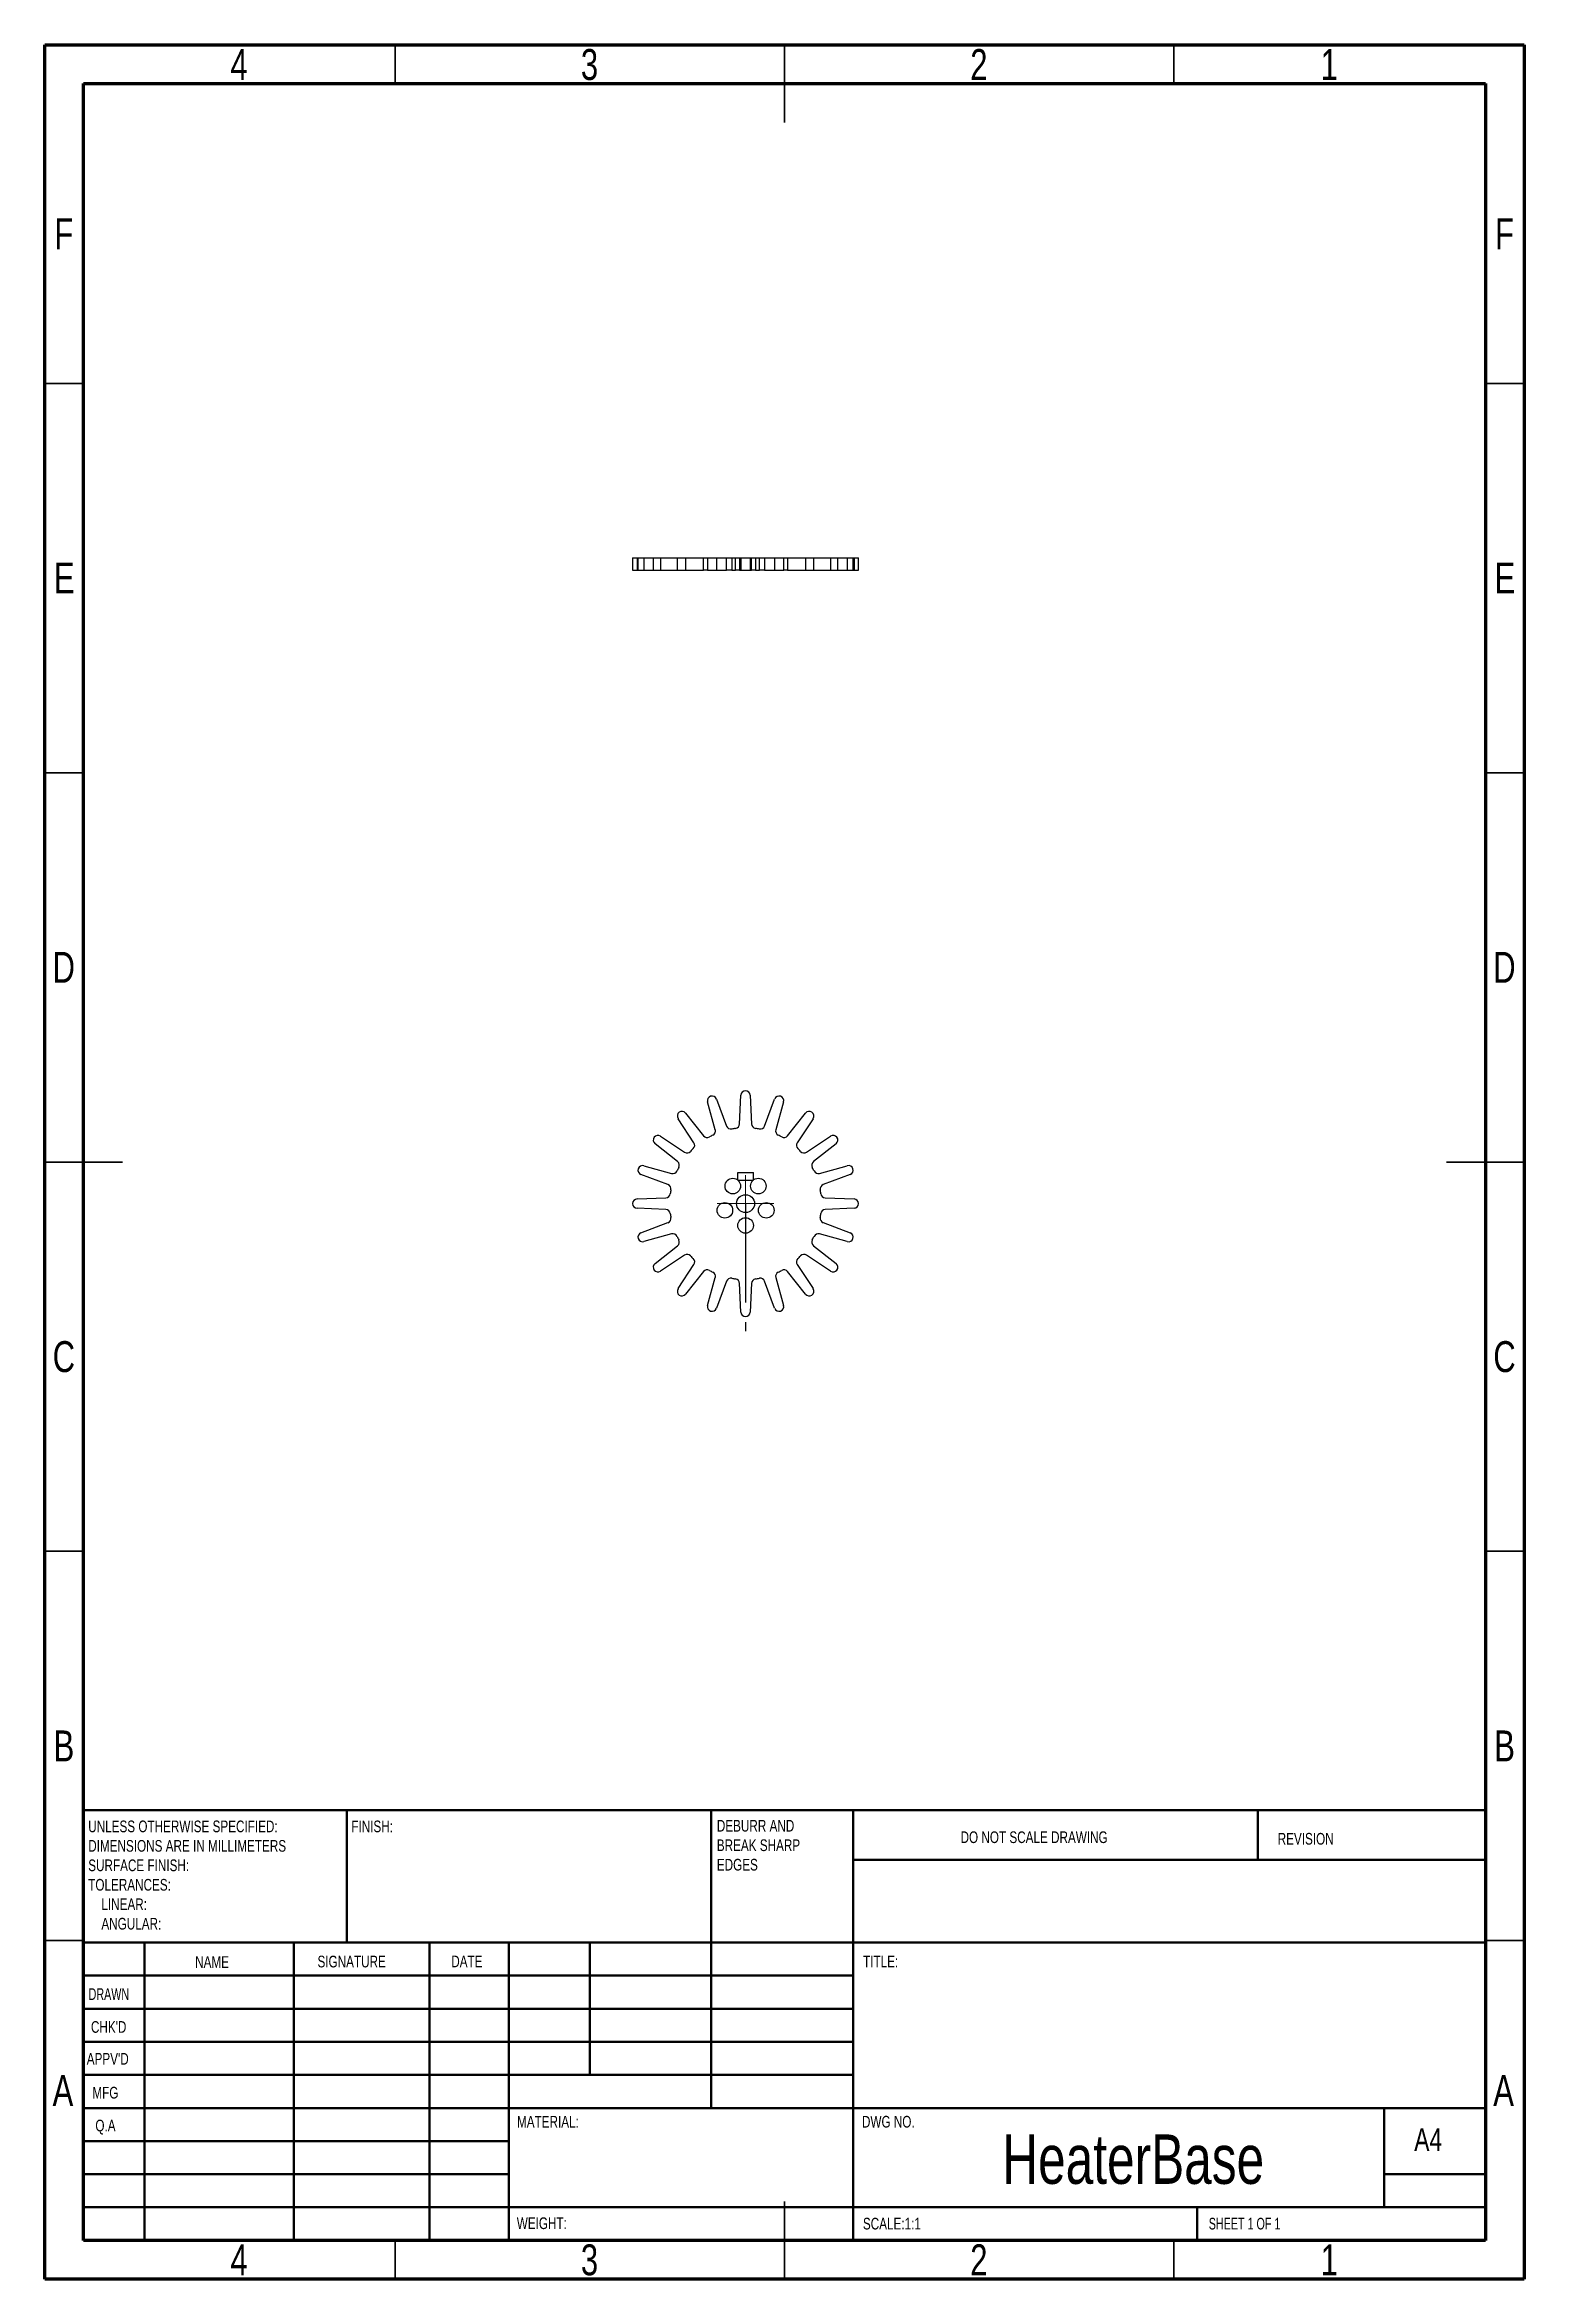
# Model space of a CAD drawing. Header units: millimetres. Extents: x 15 to 205, y 5 to 292.
import ezdxf

# ---------------------------------------------------------------- set-up
doc = ezdxf.new("R2010")
doc.units = ezdxf.units.MM
doc.header["$PDSIZE"] = -1
doc.linetypes.add('CENTERX2', pattern=[20.32, 12.7, -2.54, 2.54, -2.54])
doc.styles.add('SLDTEXTSTYLE0', font='TXT', dxfattribs={"width": 0.75})
doc.styles.add('SLDTEXTSTYLE1', font='TXT', dxfattribs={"width": 0.686449})
doc.styles.add('SLDTEXTSTYLE2', font='TXT', dxfattribs={"width": 0.6875})

# ---------------------------------------------------------------- blocks, each defined once
blk = doc.blocks.new('SW_NOTE_0')
at = {"color": 0, "linetype": 'Continuous', "lineweight": 0, "char_height": 1.5, "attachment_point": 1, "style": 'SLDTEXTSTYLE0'}
for s, insert in [('UNLESS OTHERWISE SPECIFIED:', (0, 1.93)), ('DIMENSIONS ARE IN MILLIMETERS', (0, -0.57)), ('TOLERANCES:', (0, -5.57)), ('SURFACE FINISH:', (0, -3.07)), ('LINEAR:', (1.69, -8.07)), ('ANGULAR:', (1.69, -10.57))]:
    blk.add_mtext(s, dxfattribs=dict(at, insert=insert))
blk = doc.blocks.new('SW_NOTE_0_1')
at = {"color": 0, "linetype": 'Continuous', "lineweight": 0, "char_height": 1.5, "attachment_point": 1, "style": 'SLDTEXTSTYLE0'}
for s, insert in [('DEBURR AND', (0, 1.93)), ('BREAK SHARP', (0, -0.57)), ('EDGES', (0, -3.07))]:
    blk.add_mtext(s, dxfattribs=dict(at, insert=insert))
blk = doc.blocks.new('SW_CENTERMARKSYMBOL_0')
at = {"color": 0, "linetype": 'Continuous', "lineweight": 18}
for p, q in [((0, 2.5), (0, 3.65)), ((-2.5, 0), (-3.65, 0)), ((0, 0), (-2.5, 0)), ((0, 0), (0, 2.5)), ((0, 0), (0, -2.5)), ((0, 0), (2.5, 0)), ((2.5, 0), (3.65, 0)), ((0, -2.5), (0, -3.65))]:
    blk.add_line(p, q, dxfattribs=at)

msp = doc.modelspace()

# ---------------------------------------------------------------- linework, layer by layer
at = {"color": 7, "linetype": 'Continuous', "lineweight": 70}
for p, q in [((15, 5), (15, 292)), ((15, 292), (205, 292)), ((205, 292), (205, 5)), ((20, 10), (20, 287)), ((20, 287), (200, 287)), ((200, 287), (200, 10)), ((200, 10), (20, 10)), ((205, 5), (15, 5))]:
    msp.add_line(p, q, dxfattribs=at)
at = {"color": 7, "linetype": 'Continuous', "lineweight": 35}
for p, q in [((60, 287), (60, 292)), ((110, 292), (110, 282)), ((110, 287), (110, 292)), ((160, 287), (160, 292)), ((20, 248.5), (15, 248.5)), ((200, 248.5), (205, 248.5)), ((20, 198.5), (15, 198.5)), ((200, 198.5), (205, 198.5)), ((15, 148.5), (25, 148.5)), ((20, 148.5), (15, 148.5)), ((205, 148.5), (195, 148.5)), ((200, 148.5), (205, 148.5)), ((20, 98.5), (15, 98.5)), ((200, 98.5), (205, 98.5)), ((20, 48.5), (15, 48.5)), ((200, 48.5), (205, 48.5)), ((110, 5), (110, 15)), ((60, 10), (60, 5)), ((110, 10), (110, 5)), ((160, 10), (160, 5))]:
    msp.add_line(p, q, dxfattribs=at)
at = {"color": 7, "linetype": 'Continuous', "lineweight": 25}
for p, q in [((90.5, 226.1), (90.5, 224.5)), ((90.5, 226.1), (91.07, 226.1)), ((90.5, 224.5), (91.07, 224.5)), ((91.07, 226.1), (91.07, 224.5)), ((91.07, 226.1), (91.18, 226.1)), ((91.07, 224.5), (91.18, 224.5)), ((91.18, 226.1), (91.18, 224.5)), ((91.18, 226.1), (91.94, 226.1)), ((91.18, 224.5), (91.94, 224.5)), ((91.94, 226.1), (91.94, 224.5)), ((91.94, 226.1), (93.15, 226.1)), ((91.94, 224.5), (93.15, 224.5)), ((93.15, 226.1), (93.15, 224.5)), ((93.15, 226.1), (94.09, 226.1)), ((93.15, 224.5), (94.09, 224.5)), ((94.09, 226.1), (94.09, 224.5)), ((94.09, 226.1), (96.23, 226.1)), ((94.09, 224.5), (96.23, 224.5)), ((96.23, 226.1), (96.23, 224.5)), ((96.23, 226.1), (97.3, 226.1)), ((96.23, 224.5), (97.3, 224.5)), ((97.3, 226.1), (97.3, 224.5)), ((97.3, 226.1), (99.6, 226.1)), ((97.3, 224.5), (99.6, 224.5)), ((99.6, 224.5), (99.6, 226.1)), ((99.6, 226.1), (100.1, 226.1)), ((100.1, 224.5), (99.6, 224.5)), ((100.1, 226.1), (100.1, 224.5)), ((100.1, 226.1), (101.27, 226.1)), ((100.1, 224.5), (101.27, 224.5)), ((101.27, 226.1), (101.27, 224.5)), ((101.27, 226.1), (102.56, 226.1)), ((101.27, 224.5), (102.56, 224.5)), ((102.56, 224.5), (102.56, 226.1)), ((102.56, 226.1), (103.23, 226.1)), ((103.23, 224.5), (102.56, 224.5)), ((103.23, 226.1), (103.23, 224.5)), ((103.23, 226.1), (103.72, 226.1)), ((103.23, 224.5), (103.72, 224.5)), ((103.72, 224.5), (103.72, 226.1)), ((103.72, 226.1), (104.24, 226.1)), ((104.24, 224.5), (103.72, 224.5)), ((104.24, 226.1), (104.24, 224.5)), ((104.24, 226.1), (104.4, 226.1)), ((104.24, 224.5), (104.4, 224.5)), ((104.4, 226.1), (104.4, 224.5)), ((104.4, 226.1), (105.6, 226.1)), ((104.4, 224.5), (105.6, 224.5)), ((105.6, 226.1), (105.6, 224.5)), ((105.6, 226.1), (105.76, 226.1)), ((105.6, 224.5), (105.76, 224.5)), ((105.76, 224.5), (105.76, 226.1)), ((105.76, 226.1), (106.28, 226.1)), ((106.28, 224.5), (105.76, 224.5)), ((106.28, 226.1), (106.28, 224.5)), ((106.28, 226.1), (106.77, 226.1)), ((106.28, 224.5), (106.77, 224.5)), ((106.77, 224.5), (106.77, 226.1)), ((106.77, 226.1), (107.44, 226.1)), ((107.44, 224.5), (106.77, 224.5)), ((107.44, 226.1), (107.44, 224.5)), ((107.44, 226.1), (108.73, 226.1)), ((107.44, 224.5), (108.73, 224.5)), ((108.73, 226.1), (108.73, 224.5)), ((108.73, 226.1), (109.9, 226.1)), ((108.73, 224.5), (109.9, 224.5)), ((109.9, 224.5), (109.9, 226.1)), ((109.9, 226.1), (110.4, 226.1)), ((110.4, 224.5), (109.9, 224.5)), ((110.4, 226.1), (110.4, 224.5)), ((110.4, 226.1), (112.7, 226.1)), ((110.4, 224.5), (112.7, 224.5)), ((112.7, 226.1), (112.7, 224.5)), ((112.7, 226.1), (113.77, 226.1)), ((112.7, 224.5), (113.77, 224.5)), ((113.77, 224.5), (113.77, 226.1)), ((113.77, 226.1), (115.91, 226.1)), ((113.77, 224.5), (115.91, 224.5)), ((115.91, 226.1), (115.91, 224.5)), ((115.91, 226.1), (116.85, 226.1)), ((115.91, 224.5), (116.85, 224.5)), ((116.85, 224.5), (116.85, 226.1)), ((116.85, 226.1), (118.06, 226.1)), ((116.85, 224.5), (118.06, 224.5)), ((118.06, 226.1), (118.06, 224.5)), ((118.06, 226.1), (118.82, 226.1)), ((118.06, 224.5), (118.82, 224.5)), ((118.82, 224.5), (118.82, 226.1)), ((118.82, 226.1), (118.93, 226.1)), ((118.82, 224.5), (118.93, 224.5)), ((118.93, 226.1), (118.93, 224.5)), ((118.93, 226.1), (119.5, 226.1)), ((118.93, 224.5), (119.5, 224.5)), ((119.5, 224.5), (119.5, 226.1)), ((101.11, 152.65), (100.13, 156.21)), ((101.27, 156.58), (102.56, 153.12)), ((104.24, 153.38), (104.4, 157.08)), ((105.6, 157.08), (105.76, 153.38)), ((107.44, 153.12), (108.73, 156.58)), ((109.87, 156.21), (108.89, 152.65)), ((98.37, 150.98), (96.33, 154.06)), ((97.3, 154.77), (99.6, 151.88)), ((110.4, 151.88), (112.7, 154.77)), ((113.67, 154.06), (111.63, 150.98)), ((96.27, 148.55), (93.38, 150.85)), ((94.09, 151.82), (97.17, 149.78)), ((112.83, 149.78), (115.91, 151.82)), ((116.62, 150.85), (113.73, 148.55)), ((95.03, 145.59), (91.57, 146.88)), ((91.94, 148.02), (95.5, 147.04)), ((114.5, 147.04), (118.06, 148.02)), ((118.43, 146.88), (114.97, 145.59)), ((91.07, 143.75), (94.77, 143.91)), ((115.23, 143.91), (118.93, 143.75)), ((94.77, 142.39), (91.07, 142.55)), ((91.57, 139.42), (95.03, 140.71)), ((114.97, 140.71), (118.43, 139.42)), ((118.93, 142.55), (115.23, 142.39)), ((95.5, 139.26), (91.94, 138.28)), ((118.06, 138.28), (114.5, 139.26)), ((93.38, 135.45), (96.27, 137.75)), ((97.17, 136.52), (94.09, 134.48)), ((96.33, 132.24), (98.37, 135.32)), ((111.63, 135.32), (113.67, 132.24)), ((115.91, 134.48), (112.83, 136.52)), ((113.73, 137.75), (116.62, 135.45)), ((99.6, 134.42), (97.3, 131.53)), ((100.13, 130.09), (101.11, 133.65)), ((102.56, 133.18), (101.27, 129.72)), ((104.4, 129.22), (104.24, 132.92)), ((105.76, 132.92), (105.6, 129.22)), ((108.73, 129.72), (107.44, 133.18)), ((108.89, 133.65), (109.87, 130.09)), ((112.7, 131.53), (110.4, 134.42))]:
    msp.add_line(p, q, dxfattribs=at)
at = {"color": 7, "linetype": 'Continuous'}
for p, q in [((104, 146.15), (104, 147.15)), ((104, 147.15), (106, 147.15)), ((106, 146.15), (106, 147.15)), ((104, 146.15), (106, 146.15))]:
    msp.add_line(p, q, dxfattribs=at)
at = {"color": 7, "linetype": 'CENTERX2'}
msp.add_line((105, 143.15), (105, 126.78), dxfattribs=at)
at = {"color": 7, "linetype": 'Continuous', "lineweight": 50}
for p, q in [((20, 65.25), (200, 65.25)), ((20, 65.25), (20, 10)), ((53.8, 48.25), (53.8, 65.25)), ((100.6, 65.25), (100.6, 27)), ((118.8, 65.25), (118.8, 10)), ((170.8, 58.88), (170.8, 65.25)), ((200, 58.88), (118.8, 58.88)), ((200, 48.25), (20, 48.25)), ((27.8, 48.25), (27.8, 10)), ((46.99, 48.25), (46.99, 10)), ((64.4, 48.25), (64.4, 10)), ((74.6, 10), (74.6, 48.25)), ((85, 31.25), (85, 48.25)), ((118.8, 44), (20, 44)), ((118.8, 39.75), (20, 39.75)), ((118.8, 35.5), (20, 35.5)), ((118.8, 31.25), (20, 31.25)), ((74.6, 27), (20, 27)), ((74.6, 27), (200, 27)), ((187, 14.25), (187, 27)), ((74.6, 22.75), (20, 22.75)), ((74.6, 18.5), (20, 18.5)), ((200, 18.5), (187, 18.5)), ((20, 14.25), (200, 14.25)), ((163, 10), (163, 14.25))]:
    msp.add_line(p, q, dxfattribs=at)
at = {"color": 7, "linetype": 'Continuous'}
for centre in [(103.36, 145.41), (106.64, 145.41), (102.34, 142.29), (105, 140.35), (107.66, 142.29)]:
    msp.add_circle(centre, 1, dxfattribs=at)
at = {"color": 7, "linetype": 'Continuous', "lineweight": 25}
msp.add_circle((105, 143.15), 1.15, dxfattribs=at)
for centre, radius, start, end in [((96.83, 154.4), 0.6, 38.5, 213.5), ((100.7, 156.37), 0.6, 20.5, 195.5), ((105, 157.05), 0.6, 2.5, 177.5), ((109.3, 156.37), 0.6, 344.5, 159.5), ((113.17, 154.4), 0.6, 326.5, 141.5), ((100.54, 152.49), 0.6, 295.5509, 15.5), ((103.12, 153.33), 0.6, 200.5, 280.4491), ((105, 143.15), 9.75, 97.5509, 100.4491), ((103.64, 153.41), 0.6, 277.5509, 357.5), ((106.36, 153.41), 0.6, 182.5, 262.4491), ((105, 143.15), 9.75, 79.5509, 82.4491), ((106.88, 153.33), 0.6, 259.5509, 339.5), ((109.46, 152.49), 0.6, 164.5, 244.4491), ((93.75, 151.32), 0.6, 56.5, 231.5), ((97.5, 150.28), 0.6, 236.5, 316.4491), ((105, 143.15), 9.75, 133.5509, 136.4491), ((97.87, 150.65), 0.6, 313.5509, 33.5), ((100.07, 152.25), 0.6, 218.5, 298.4491), ((105, 143.15), 9.75, 115.5509, 118.4491), ((105, 143.15), 9.75, 61.5509, 64.4491), ((109.93, 152.25), 0.6, 241.5509, 321.5), ((112.13, 150.65), 0.6, 146.5, 226.4491), ((105, 143.15), 9.75, 43.5509, 46.4491), ((112.5, 150.28), 0.6, 223.5509, 303.5), ((116.25, 151.32), 0.6, 308.5, 123.5), ((91.78, 147.45), 0.6, 74.5, 249.5), ((95.66, 147.61), 0.6, 254.5, 334.4491), ((105, 143.15), 9.75, 151.5509, 154.4491), ((95.9, 148.08), 0.6, 331.5509, 51.5), ((114.1, 148.08), 0.6, 128.5, 208.4491), ((105, 143.15), 9.75, 25.5509, 28.4491), ((114.34, 147.61), 0.6, 205.5509, 285.5), ((118.22, 147.45), 0.6, 290.5, 105.5), ((91.1, 143.15), 0.6, 92.5, 267.5), ((94.74, 144.51), 0.6, 272.5, 352.4491), ((94.82, 145.03), 0.6, 349.5509, 69.5), ((105, 143.15), 9.75, 169.5509, 172.4491), ((115.18, 145.03), 0.6, 110.5, 190.4491), ((105, 143.15), 9.75, 7.5509, 10.4491), ((115.26, 144.51), 0.6, 187.5509, 267.5), ((118.9, 143.15), 0.6, 272.5, 87.5), ((94.74, 141.79), 0.6, 7.5509, 87.5), ((94.82, 141.27), 0.6, 290.5, 10.4491), ((105, 143.15), 9.75, 187.5509, 190.4491), ((115.18, 141.27), 0.6, 169.5509, 249.5), ((105, 143.15), 9.75, 349.5509, 352.4491), ((115.26, 141.79), 0.6, 92.5, 172.4491), ((91.78, 138.85), 0.6, 110.5, 285.5), ((95.66, 138.69), 0.6, 25.5509, 105.5), ((105, 143.15), 9.75, 205.5509, 208.4491), ((95.9, 138.22), 0.6, 308.5, 28.4491), ((114.1, 138.22), 0.6, 151.5509, 231.5), ((105, 143.15), 9.75, 331.5509, 334.4491), ((114.34, 138.69), 0.6, 74.5, 154.4491), ((118.22, 138.85), 0.6, 254.5, 69.5), ((93.75, 134.98), 0.6, 128.5, 303.5), ((97.5, 136.02), 0.6, 43.5509, 123.5), ((105, 143.15), 9.75, 223.5509, 226.4491), ((97.87, 135.65), 0.6, 326.5, 46.4491), ((112.13, 135.65), 0.6, 133.5509, 213.5), ((105, 143.15), 9.75, 313.5509, 316.4491), ((112.5, 136.02), 0.6, 56.5, 136.4491), ((116.25, 134.98), 0.6, 236.5, 51.5), ((96.83, 131.9), 0.6, 146.5, 321.5), ((100.07, 134.05), 0.6, 61.5509, 141.5), ((105, 143.15), 9.75, 241.5509, 244.4491), ((100.54, 133.81), 0.6, 344.5, 64.4491), ((103.12, 132.97), 0.6, 79.5509, 159.5), ((105, 143.15), 9.75, 259.5509, 262.4491), ((103.64, 132.89), 0.6, 2.5, 82.4491), ((106.36, 132.89), 0.6, 97.5509, 177.5), ((105, 143.15), 9.75, 277.5509, 280.4491), ((106.88, 132.97), 0.6, 20.5, 100.4491), ((109.46, 133.81), 0.6, 115.5509, 195.5), ((105, 143.15), 9.75, 295.5509, 298.4491), ((109.93, 134.05), 0.6, 38.5, 118.4491), ((113.17, 131.9), 0.6, 218.5, 33.5), ((100.7, 129.93), 0.6, 164.5, 339.5), ((105, 129.25), 0.6, 182.5, 357.5), ((109.3, 129.93), 0.6, 200.5, 15.5)]:
    msp.add_arc(centre, radius, start, end, dxfattribs=at)
at = {"color": 7, "linetype": 'Continuous'}
msp.add_point((105, 143.15), dxfattribs=at)

# ---------------------------------------------------------------- block references
at = {"color": 7, "linetype": 'Continuous', "lineweight": 0}
for name, p in [('SW_CENTERMARKSYMBOL_0', (105, 143.15)), ('SW_NOTE_0', (20.59, 61.99)), ('SW_NOTE_0_1', (101.31, 62.07))]:
    msp.add_blockref(name, p, dxfattribs=at)

# ---------------------------------------------------------------- texts
for s, insert, char_height, attachment_point, style in [('4', (39.96, 291.44), 3.97, 2, 'SLDTEXTSTYLE0'), ('3', (84.96, 291.44), 3.97, 2, 'SLDTEXTSTYLE0'), ('2', (134.96, 291.44), 3.97, 2, 'SLDTEXTSTYLE0'), ('1', (179.96, 291.44), 3.97, 2, 'SLDTEXTSTYLE0'), ('F', (17.46, 269.69), 3.97, 2, 'SLDTEXTSTYLE0'), ('F', (202.46, 269.69), 3.97, 2, 'SLDTEXTSTYLE0'), ('E', (17.51, 225.49), 3.97, 2, 'SLDTEXTSTYLE0'), ('E', (202.51, 225.49), 3.97, 2, 'SLDTEXTSTYLE0'), ('D', (17.45, 175.49), 3.97, 2, 'SLDTEXTSTYLE0'), ('D', (202.45, 175.49), 3.97, 2, 'SLDTEXTSTYLE0'), ('C', (17.46, 125.49), 3.97, 2, 'SLDTEXTSTYLE0'), ('C', (202.46, 125.49), 3.97, 2, 'SLDTEXTSTYLE0'), ('B', (17.47, 75.49), 3.97, 2, 'SLDTEXTSTYLE0'), ('B', (202.47, 75.49), 3.97, 2, 'SLDTEXTSTYLE0'), ('FINISH:', (54.37, 63.92), 1.5, 1, 'SLDTEXTSTYLE0'), ('DO NOT SCALE DRAWING', (132.61, 62.53), 1.5, 1, 'SLDTEXTSTYLE0'), ('REVISION', (173.33, 62.33), 1.5, 1, 'SLDTEXTSTYLE0'), ('NAME', (34.32, 46.5), 1.5, 1, 'SLDTEXTSTYLE0'), ('SIGNATURE', (50.03, 46.56), 1.5, 1, 'SLDTEXTSTYLE0'), ('DATE', (67.21, 46.58), 1.5, 1, 'SLDTEXTSTYLE0'), ('TITLE:', (120.09, 46.58), 1.5, 1, 'SLDTEXTSTYLE0'), ('DRAWN', (20.64, 42.38), 1.5, 1, 'SLDTEXTSTYLE1'), ("CHK'D", (20.94, 38.16), 1.5, 1, 'SLDTEXTSTYLE0'), ("APPV'D", (20.4, 34.07), 1.5, 1, 'SLDTEXTSTYLE0'), ('A', (17.34, 31.24), 3.97, 2, 'SLDTEXTSTYLE0'), ('MFG', (21.12, 29.72), 1.5, 1, 'SLDTEXTSTYLE0'), ('A', (202.34, 31.24), 3.97, 2, 'SLDTEXTSTYLE0'), ('MATERIAL:', (75.65, 25.99), 1.5, 1, 'SLDTEXTSTYLE0'), ('DWG NO.', (119.95, 25.99), 1.5, 1, 'SLDTEXTSTYLE0'), ('Q.A', (21.51, 25.5), 1.5, 1, 'SLDTEXTSTYLE0'), ('HeaterBase', (154.78, 23.61), 6.35, 2, 'SLDTEXTSTYLE0'), ('A4', (190.87, 24.41), 2.91, 1, 'SLDTEXTSTYLE0'), ('WEIGHT:', (75.62, 12.95), 1.499, 1, 'SLDTEXTSTYLE0'), ('SCALE:1:1', (120.07, 12.9), 1.5, 1, 'SLDTEXTSTYLE0'), ('SHEET 1 OF 1', (164.48, 12.9), 1.5, 1, 'SLDTEXTSTYLE2'), ('4', (39.96, 9.49), 3.97, 2, 'SLDTEXTSTYLE0'), ('3', (84.96, 9.49), 3.97, 2, 'SLDTEXTSTYLE0'), ('2', (134.96, 9.49), 3.97, 2, 'SLDTEXTSTYLE0'), ('1', (179.96, 9.49), 3.97, 2, 'SLDTEXTSTYLE0')]:
    msp.add_mtext(s, dxfattribs=dict(at, insert=insert, char_height=char_height, attachment_point=attachment_point, style=style))

doc.saveas('drawing.dxf')
